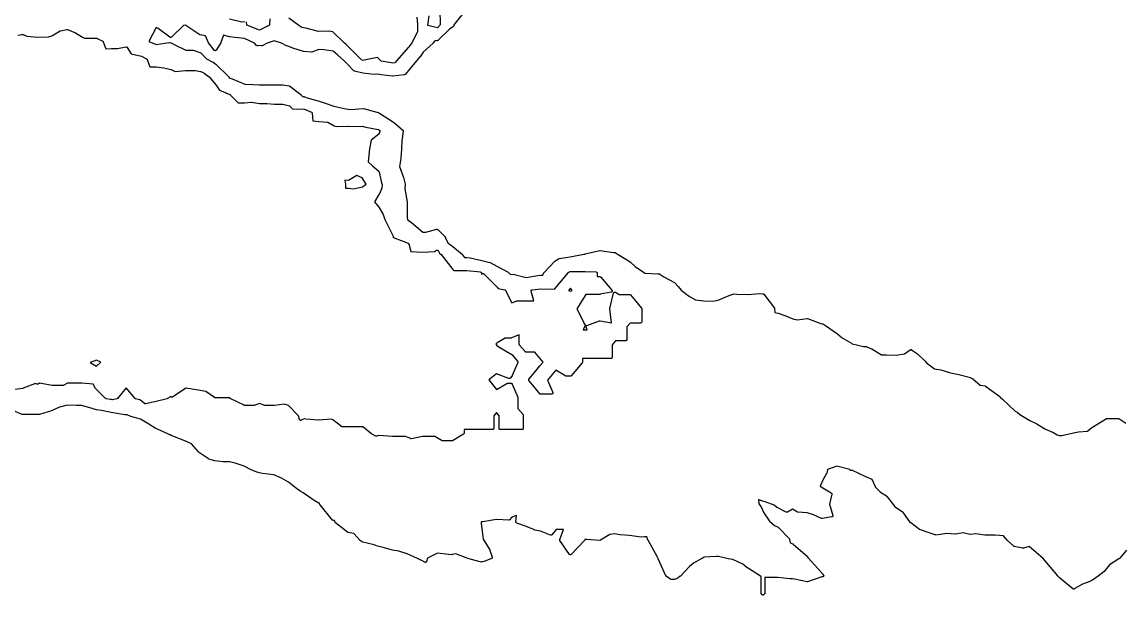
# Model space of a CAD drawing. Header units: millimetres. Extents: x 0 to 500, y 0 to 700.
# Drawn here: x 67.7 to 136.4, y 95.3 to 131.2 of the extents above; entities that cross this region are included whole.
import ezdxf

# ---------------------------------------------------------------- set-up
doc = ezdxf.new("R2010")
doc.units = ezdxf.units.MM
doc.layers.add('CORTE', color=1, linetype='Continuous')
doc.layers.add('GRABADO', color=5, linetype='Continuous')

msp = doc.modelspace()

# ---------------------------------------------------------------- linework, layer by layer
at = {"layer": 'CORTE'}
for points in [[(95.565, 132.072), (94.717, 131.009), (94.711, 130.977), (94.71, 130.97), (94.707, 130.962), (94.704, 130.956), (94.699, 130.947), (94.692, 130.939), (94.646, 130.894), (94.643, 130.89), (94.437, 130.736), (93.72, 130.027), (93.716, 130.024), (93.709, 130.019), (93.703, 130.015), (93.694, 130.011), (93.681, 130.008), (93.673, 130.007), (93.666, 130.007), (93.657, 130.008), (93.652, 130.009), (93.537, 130.037), (93.417, 129.881), (93.414, 129.878), (93.412, 129.875), (92.798, 129.303), (92.597, 129.021), (92.594, 129.018), (92.376, 128.769), (91.873, 128.165), (91.661, 127.91), (91.658, 127.907), (91.652, 127.902), (91.647, 127.898), (91.639, 127.893), (91.628, 127.888), (91.619, 127.886), (91.613, 127.885), (90.895, 127.811), (90.889, 127.811), (90.883, 127.811), (90.163, 127.885), (89.957, 127.923), (89.726, 127.914), (89.721, 127.915), (89.027, 127.982), (89.021, 127.983), (88.495, 128.119), (88.489, 128.121), (88.482, 128.124), (88.476, 128.127), (88.47, 128.131), (88.466, 128.135), (88.462, 128.138), (88.057, 128.564), (87.847, 128.763), (87.443, 129.132), (87.152, 129.373), (86.586, 129.452), (86.268, 129.467), (85.826, 129.313), (85.821, 129.311), (85.812, 129.309), (85.805, 129.309), (85.8, 129.309), (85.324, 129.345), (85.318, 129.346), (85.312, 129.347), (84.64, 129.549), (84.635, 129.55), (84.378, 129.664), (84.252, 129.704), (84.248, 129.705), (84.244, 129.707), (83.933, 129.86), (83.478, 130.019), (83.023, 129.86), (82.712, 129.707), (82.701, 129.702), (82.688, 129.7), (82.681, 129.7), (82.675, 129.7), (82.55, 129.712), (82.43, 129.706), (82.425, 129.706), (82.416, 129.707), (82.404, 129.71), (82.394, 129.714), (82.389, 129.717), (82.385, 129.72), (82.378, 129.725), (82.374, 129.729), (82.249, 129.867), (81.605, 130.157), (80.999, 130.225), (80.689, 130.26), (80.683, 130.261), (80.678, 130.262), (80.297, 130.377), (80.134, 129.903), (80.131, 129.897), (80.128, 129.891), (79.835, 129.431), (79.833, 129.428), (79.827, 129.421), (79.82, 129.414), (79.815, 129.411), (79.81, 129.408), (79.806, 129.406), (79.798, 129.402), (79.784, 129.398), (79.775, 129.398), (79.77, 129.398), (79.76, 129.398), (79.748, 129.402), (79.74, 129.405), (79.734, 129.408), (79.729, 129.412), (79.724, 129.415), (79.718, 129.421), (79.714, 129.426), (79.358, 129.886), (79.355, 129.891), (79.353, 129.895), (79.351, 129.898), (79.174, 130.322), (78.832, 130.391), (78.825, 130.392), (78.818, 130.395), (78.814, 130.397), (78.808, 130.4), (77.945, 130.975), (77.917, 130.988), (77.916, 130.988), (77.908, 130.988), (77.802, 130.971), (77.046, 130.245), (77.042, 130.241), (77.031, 130.233), (77.021, 130.229), (77.015, 130.226), (77.007, 130.224), (76.991, 130.223), (76.978, 130.225), (76.97, 130.227), (76.963, 130.23), (76.955, 130.233), (76.95, 130.237), (76.201, 130.776), (76.201, 130.776), (76.094, 130.854), (75.632, 129.967), (76.077, 129.781), (76.908, 129.912), (76.912, 129.912), (76.917, 129.912), (76.925, 129.912), (76.93, 129.911), (77.01, 129.894), (77.016, 129.893), (77.024, 129.89), (77.026, 129.888), (77.18, 129.812), (77.937, 129.438), (78.38, 129.438), (78.391, 129.437), (78.398, 129.434), (78.874, 129.259), (78.879, 129.256), (78.891, 129.25), (78.898, 129.243), (78.901, 129.241), (79.227, 128.879), (79.638, 128.682), (79.642, 128.68), (79.646, 128.677), (79.819, 128.549), (79.823, 128.546), (80.635, 127.759), (80.639, 127.755), (80.643, 127.749), (80.682, 127.687), (80.722, 127.672), (80.833, 127.643), (80.838, 127.642), (81.642, 127.301), (82.141, 127.284), (82.554, 127.254), (82.99, 127.254), (83.477, 127.272), (83.986, 127.272), (84.418, 127.198), (84.422, 127.197), (84.429, 127.195), (84.439, 127.191), (84.445, 127.187), (84.449, 127.185), (85.138, 126.653), (85.142, 126.649), (85.146, 126.646), (85.249, 126.528), (85.332, 126.526), (85.336, 126.526), (85.347, 126.524), (85.355, 126.522), (85.358, 126.52), (85.535, 126.45), (86.277, 126.249), (86.279, 126.248), (86.73, 126.091), (87.204, 125.926), (87.961, 125.75), (88.116, 125.736), (88.249, 125.725), (89.033, 125.785), (89.042, 125.785), (89.05, 125.784), (89.054, 125.783), (89.897, 125.555), (89.939, 125.54), (89.939, 125.559), (89.993, 125.524), (89.999, 125.521), (90.004, 125.518), (90.055, 125.484), (90.932, 124.918), (90.935, 124.916), (91.18, 124.723), (91.182, 124.722), (91.523, 124.427), (91.527, 124.423), (91.532, 124.417), (91.536, 124.411), (91.54, 124.405), (91.542, 124.398), (91.545, 124.391), (91.547, 124.383), (91.547, 124.375), (91.547, 124.369), (91.547, 124.364), (91.464, 123.764), (91.443, 123.258), (91.443, 123.257), (91.393, 122.654), (91.392, 122.652), (91.317, 122.155), (91.554, 121.458), (91.555, 121.456), (91.661, 121.054), (91.662, 121.048), (91.663, 121.04), (91.663, 121.035), (91.651, 120.753), (91.787, 119.937), (91.788, 119.93), (91.788, 118.944), (91.811, 118.831), (91.816, 118.815), (91.824, 118.814), (91.829, 118.813), (91.837, 118.811), (91.844, 118.809), (91.849, 118.806), (91.856, 118.803), (91.862, 118.798), (92.055, 118.641), (92.769, 118.048), (92.958, 118.048), (93.654, 118.225), (93.663, 118.226), (93.673, 118.226), (93.678, 118.225), (93.684, 118.224), (93.697, 118.221), (93.706, 118.216), (93.712, 118.212), (93.718, 118.206), (94.163, 117.754), (94.168, 117.749), (94.174, 117.74), (94.176, 117.735), (94.345, 117.38), (94.641, 117.157), (95.246, 116.646), (95.25, 116.642), (95.253, 116.638), (95.256, 116.635), (95.383, 116.453), (95.523, 116.453), (95.527, 116.453), (95.725, 116.433), (96.455, 116.276), (96.456, 116.276), (96.966, 116.15), (96.973, 116.148), (96.979, 116.145), (97.407, 115.927), (97.408, 115.927), (98.112, 115.543), (98.117, 115.54), (98.121, 115.536), (98.126, 115.532), (98.233, 115.419), (98.306, 115.403), (98.419, 115.408), (98.426, 115.408), (98.431, 115.407), (98.435, 115.407), (99.229, 115.216), (99.964, 115.342), (99.967, 115.343), (100.147, 115.362), (100.152, 115.363), (100.271, 115.358), (100.348, 115.514), (100.351, 115.518), (100.355, 115.524), (100.359, 115.528), (101.026, 116.224), (101.03, 116.229), (101.036, 116.233), (101.27, 116.379), (101.274, 116.381), (101.282, 116.386), (101.29, 116.387), (101.293, 116.388), (101.992, 116.497), (102.853, 116.663), (102.908, 116.676), (102.911, 116.676), (102.915, 116.677), (102.921, 116.677), (102.927, 116.679), (103.842, 116.898), (103.848, 116.899), (103.856, 116.9), (103.86, 116.9), (103.866, 116.899), (104.705, 116.765), (104.782, 116.769), (104.789, 116.769), (104.797, 116.768), (104.807, 116.766), (104.815, 116.763), (104.82, 116.76), (104.825, 116.757), (104.879, 116.721), (104.999, 116.657), (105.002, 116.655), (105.753, 116.185), (105.757, 116.182), (105.761, 116.178), (106.052, 115.89), (106.572, 115.543), (106.573, 115.543), (106.662, 115.481), (107.477, 115.443), (107.571, 115.434), (107.577, 115.434), (107.585, 115.432), (107.595, 115.428), (107.601, 115.425), (107.605, 115.422), (107.85, 115.246), (108.526, 114.886), (108.531, 114.882), (108.537, 114.878), (108.54, 114.875), (108.544, 114.871), (108.74, 114.649), (108.941, 114.421), (109.458, 114.016), (109.837, 113.806), (110.347, 113.754), (110.928, 113.734), (111.247, 113.785), (111.842, 114.046), (112.171, 114.173), (112.182, 114.176), (112.193, 114.177), (112.197, 114.177), (112.427, 114.167), (113.12, 114.138), (113.843, 114.2), (113.848, 114.2), (114.052, 114.19), (114.055, 114.19), (114.065, 114.188), (114.076, 114.184), (114.081, 114.182), (114.085, 114.18), (114.092, 114.176), (114.097, 114.172), (114.101, 114.168), (114.105, 114.163), (114.773, 113.298), (114.775, 113.294), (114.779, 113.289), (114.781, 113.282), (114.784, 113.274), (114.785, 113.267), (114.786, 113.262), (114.801, 113.024), (114.992, 112.987), (114.998, 112.986), (115.419, 112.824), (115.922, 112.615), (116.19, 112.565), (116.819, 112.654), (116.825, 112.654), (116.831, 112.654), (116.841, 112.653), (116.846, 112.652), (116.85, 112.651), (117.678, 112.33), (117.766, 112.317), (117.771, 112.316), (117.777, 112.315), (117.782, 112.313), (117.787, 112.31), (117.843, 112.28), (117.844, 112.279), (117.961, 112.206), (118.724, 111.688), (118.728, 111.685), (119.009, 111.436), (119.599, 111.095), (119.637, 111.069), (120.355, 110.882), (120.535, 110.882), (120.542, 110.882), (120.548, 110.88), (120.553, 110.879), (120.559, 110.877), (120.856, 110.75), (120.86, 110.748), (121.479, 110.376), (121.778, 110.376), (122.381, 110.355), (122.918, 110.429), (123.267, 110.691), (123.271, 110.694), (123.277, 110.698), (123.286, 110.701), (123.292, 110.703), (123.299, 110.705), (123.311, 110.706), (123.321, 110.705), (123.328, 110.704), (123.337, 110.701), (123.346, 110.697), (123.352, 110.694), (123.728, 110.431), (123.733, 110.427), (124.2, 109.974), (124.202, 109.971), (124.289, 109.873), (124.79, 109.505), (125.179, 109.431), (125.182, 109.43), (125.799, 109.252), (126.108, 109.188), (126.319, 109.133), (127.037, 108.945), (127.044, 108.943), (127.05, 108.94), (127.178, 108.874), (127.182, 108.871), (127.187, 108.868), (127.642, 108.478), (127.954, 108.424), (127.959, 108.424), (127.971, 108.42), (127.977, 108.417), (127.981, 108.415), (127.986, 108.412), (128.868, 107.757), (128.874, 107.752), (128.883, 107.742), (128.889, 107.732), (128.891, 107.727), (128.893, 107.723), (128.894, 107.719), (128.895, 107.718), (128.903, 107.715), (128.91, 107.711), (128.914, 107.708), (129.041, 107.606), (129.044, 107.604), (129.837, 106.843), (129.95, 106.8), (129.961, 106.793), (129.967, 106.788), (130.128, 106.646), (130.757, 106.254), (131.189, 106.062), (131.192, 106.061), (131.195, 106.059), (131.683, 105.742), (132.182, 105.542), (132.187, 105.539), (132.191, 105.537), (132.458, 105.367), (132.587, 105.334), (132.757, 105.323), (133.487, 105.498), (133.489, 105.499), (133.798, 105.548), (133.801, 105.548), (134.358, 105.6), (134.382, 105.616), (134.628, 105.83), (134.632, 105.832), (134.635, 105.834), (135.315, 106.243), (135.543, 106.379), (135.547, 106.381), (135.554, 106.385), (135.565, 106.388), (135.573, 106.389), (135.578, 106.389), (136.283, 106.389), (136.294, 106.388), (136.308, 106.384), (136.315, 106.381), (136.318, 106.379), (136.772, 106.088)], [(136.798, 98.149), (136.376, 97.642), (136.374, 97.64), (136.369, 97.635), (136.361, 97.629), (136.356, 97.627), (136.319, 97.607), (135.747, 97.225), (135.411, 96.822), (135.406, 96.817), (135.401, 96.812), (135.021, 96.52), (134.667, 96.281), (134.665, 96.279), (134.462, 96.165), (134.458, 96.163), (134.454, 96.161), (134.047, 96.018), (133.536, 95.725), (133.532, 95.722), (133.524, 95.719), (133.517, 95.718), (133.511, 95.716), (133.504, 95.716), (133.494, 95.716), (133.487, 95.717), (133.481, 95.718), (133.472, 95.722), (133.464, 95.726), (133.459, 95.729), (133.455, 95.732), (132.593, 96.451), (132.593, 96.451), (132.531, 96.504), (132.525, 96.507), (132.521, 96.51), (132.515, 96.515), (132.51, 96.52), (132.506, 96.525), (132.502, 96.531), (132.498, 96.537), (131.593, 97.624), (131.586, 97.631), (131.585, 97.632), (131.579, 97.639), (130.705, 98.377), (130.356, 98.268), (130.35, 98.266), (130.343, 98.265), (130.336, 98.265), (130.329, 98.266), (130.323, 98.266), (129.779, 98.382), (129.774, 98.383), (129.765, 98.386), (129.758, 98.39), (129.752, 98.394), (129.747, 98.398), (129.362, 98.751), (129.359, 98.755), (129.106, 99.058), (128.866, 99.07), (128.572, 99.084), (127.94, 99.084), (127.934, 99.084), (127.381, 99.167), (127.024, 99.124), (127.019, 99.124), (127.012, 99.124), (127.003, 99.125), (126.997, 99.127), (126.584, 99.242), (126.103, 99.156), (126.096, 99.155), (126.088, 99.155), (125.549, 99.187), (125.174, 99.131), (125.172, 99.131), (124.862, 99.099), (124.855, 99.099), (124.845, 99.1), (124.835, 99.102), (124.214, 99.324), (123.871, 99.435), (123.865, 99.437), (123.857, 99.441), (123.852, 99.444), (123.3, 99.856), (123.294, 99.861), (123.287, 99.868), (123.251, 99.918), (122.851, 100.486), (122.338, 100.85), (122.335, 100.853), (122.331, 100.856), (122.327, 100.861), (122.235, 100.982), (121.843, 101.494), (121.414, 101.769), (121.408, 101.775), (121.105, 102.089), (121.103, 102.092), (121.099, 102.097), (121.094, 102.105), (120.884, 102.573), (120.501, 102.747), (119.619, 103.149), (119.613, 103.144), (119.608, 103.14), (119.603, 103.137), (119.595, 103.133), (119.587, 103.131), (119.581, 103.129), (119.574, 103.128), (119.566, 103.128), (119.559, 103.128), (119.553, 103.129), (119.545, 103.131), (119.538, 103.133), (119.531, 103.136), (119.524, 103.141), (119.517, 103.146), (119.512, 103.151), (119.508, 103.155), (119.504, 103.161), (119.499, 103.17), (119.496, 103.177), (119.495, 103.181), (119.492, 103.189), (118.683, 103.405), (118.089, 103.194), (118.043, 102.972), (118.042, 102.967), (118.04, 102.961), (118.036, 102.955), (117.82, 102.565), (117.629, 102.164), (117.794, 102.048), (118.325, 101.73), (118.329, 101.727), (118.334, 101.723), (118.341, 101.716), (118.35, 101.705), (118.353, 101.698), (118.355, 101.693), (118.359, 101.684), (118.36, 101.677), (118.36, 101.67), (118.36, 101.663), (118.36, 101.656), (118.359, 101.65), (118.214, 101.03), (118.424, 100.328), (118.426, 100.323), (118.427, 100.315), (118.427, 100.309), (118.427, 100.301), (118.425, 100.293), (118.423, 100.285), (118.421, 100.279), (118.418, 100.272), (118.414, 100.266), (118.41, 100.261), (118.403, 100.254), (118.397, 100.249), (118.392, 100.245), (118.387, 100.242), (118.38, 100.239), (118.371, 100.236), (118.365, 100.235), (117.767, 100.132), (117.761, 100.131), (117.748, 100.131), (117.743, 100.132), (117.739, 100.132), (117.731, 100.134), (117.726, 100.136), (117.223, 100.352), (116.812, 100.483), (116.245, 100.529), (116.24, 100.529), (116.235, 100.531), (116.23, 100.532), (116.222, 100.535), (116.217, 100.538), (115.9, 100.721), (115.583, 100.537), (115.579, 100.535), (115.571, 100.532), (115.567, 100.531), (115.559, 100.529), (115.547, 100.528), (115.54, 100.529), (115.535, 100.529), (115.53, 100.53), (115.523, 100.532), (115.516, 100.535), (114.941, 100.811), (114.936, 100.813), (114.931, 100.817), (114.928, 100.819), (114.759, 100.961), (114.199, 101.166), (114.026, 101.217), (114.022, 101.219), (113.78, 101.328), (113.794, 101.053), (113.935, 100.86), (113.937, 100.857), (113.939, 100.853), (114.113, 100.492), (114.458, 99.965), (114.772, 99.687), (115.005, 99.583), (115.011, 99.58), (115.02, 99.574), (115.024, 99.57), (115.027, 99.567), (115.707, 98.854), (115.711, 98.849), (115.714, 98.844), (115.718, 98.838), (115.721, 98.831), (115.724, 98.823), (115.725, 98.818), (115.758, 98.607), (115.931, 98.541), (115.936, 98.539), (115.939, 98.537), (115.945, 98.533), (115.95, 98.529), (116.834, 97.747), (116.838, 97.743), (116.842, 97.738), (116.846, 97.732), (116.851, 97.725), (116.854, 97.716), (116.856, 97.711), (116.857, 97.705), (116.858, 97.697), (116.858, 97.689), (116.857, 97.681), (116.857, 97.679), (116.859, 97.678), (116.869, 97.673), (116.877, 97.666), (116.881, 97.663), (117.493, 97.01), (117.811, 96.653), (117.815, 96.647), (117.819, 96.641), (117.827, 96.625), (117.828, 96.623), (117.833, 96.611), (117.848, 96.579), (117.85, 96.574), (117.852, 96.567), (117.854, 96.558), (117.855, 96.551), (117.855, 96.545), (117.854, 96.537), (117.852, 96.53), (117.85, 96.522), (117.846, 96.514), (117.844, 96.51), (117.839, 96.503), (117.833, 96.497), (117.831, 96.494), (117.825, 96.488), (117.814, 96.482), (117.805, 96.478), (117.796, 96.476), (117.789, 96.474), (117.78, 96.474), (117.771, 96.474), (117.737, 96.48), (117.735, 96.481), (116.852, 96.167), (116.847, 96.165), (116.837, 96.163), (116.829, 96.162), (116.824, 96.162), (116.819, 96.163), (116.814, 96.163), (116.029, 96.338), (115.897, 96.351), (115.77, 96.351), (115.765, 96.351), (114.97, 96.438), (114.179, 96.438), (114.179, 95.468), (114.179, 95.461), (114.178, 95.454), (114.177, 95.45), (114.175, 95.443), (114.171, 95.435), (114.167, 95.428), (114.163, 95.422), (114.159, 95.418), (114.155, 95.414), (114.097, 95.362), (114.092, 95.358), (114.085, 95.354), (114.081, 95.352), (114.073, 95.348), (114.059, 95.345), (114.05, 95.344), (114.045, 95.344), (114.038, 95.345), (114.031, 95.346), (114.023, 95.348), (114.016, 95.351), (114.009, 95.355), (114.004, 95.359), (113.999, 95.362), (113.994, 95.367), (113.99, 95.372), (113.948, 95.425), (113.946, 95.429), (113.942, 95.434), (113.938, 95.443), (113.937, 95.45), (113.936, 95.454), (113.934, 95.461), (113.934, 95.468), (113.934, 96.499), (113.909, 96.52), (113.08, 97.036), (113.076, 97.039), (112.787, 97.275), (112.172, 97.57), (111.875, 97.618), (111.873, 97.618), (111.35, 97.732), (111.263, 97.746), (111.263, 97.746), (111.142, 97.765), (110.368, 97.716), (110.243, 97.629), (110.239, 97.627), (109.707, 97.334), (109.468, 97.119), (108.888, 96.527), (108.883, 96.523), (108.878, 96.519), (108.656, 96.368), (108.652, 96.366), (108.644, 96.362), (108.638, 96.359), (108.511, 96.318), (108.507, 96.317), (108.5, 96.316), (108.493, 96.315), (108.328, 96.31), (108.322, 96.31), (108.313, 96.311), (108.306, 96.313), (108.298, 96.315), (108.291, 96.319), (108.287, 96.321), (107.996, 96.518), (107.991, 96.522), (107.985, 96.528), (107.98, 96.533), (107.976, 96.538), (107.973, 96.543), (107.97, 96.548), (107.493, 97.61), (107.492, 97.616), (107.49, 97.62), (107.481, 97.664), (107.446, 97.717), (106.862, 98.769), (106.86, 98.773), (106.858, 98.779), (106.791, 98.983), (106.639, 98.991), (106.439, 98.971), (106.433, 98.971), (106.429, 98.971), (105.703, 99.061), (105.095, 99.112), (105.091, 99.112), (104.783, 99.167), (104.48, 99.127), (103.896, 98.776), (103.891, 98.773), (103.882, 98.769), (103.877, 98.768), (103.869, 98.766), (103.86, 98.766), (103.856, 98.766), (103.006, 98.816), (102.935, 98.809), (102.927, 98.809), (102.916, 98.81), (102.905, 98.814), (102.903, 98.814), (102.904, 98.807), (102.904, 98.8), (102.903, 98.793), (102.902, 98.785), (102.899, 98.778), (102.897, 98.772), (102.894, 98.766), (102.889, 98.759), (102.885, 98.754), (102.057, 97.877), (102.053, 97.874), (102.048, 97.87), (102.042, 97.866), (102.038, 97.864), (102.028, 97.86), (102.016, 97.857), (102.005, 97.856), (101.996, 97.857), (101.986, 97.859), (101.979, 97.861), (101.972, 97.864), (101.962, 97.87), (101.956, 97.875), (101.954, 97.877), (101.948, 97.883), (101.944, 97.888), (101.354, 98.763), (101.351, 98.768), (101.348, 98.774), (101.346, 98.78), (101.343, 98.789), (101.342, 98.795), (101.342, 98.8), (101.342, 98.809), (101.343, 98.815), (101.344, 98.822), (101.346, 98.828), (101.564, 99.438), (101.114, 99.438), (100.839, 99.109), (100.836, 99.105), (100.831, 99.1), (100.825, 99.096), (100.818, 99.092), (100.808, 99.087), (100.798, 99.085), (100.791, 99.084), (100.783, 99.083), (100.776, 99.084), (100.769, 99.085), (100.759, 99.087), (100.131, 99.339), (99.773, 99.41), (99.769, 99.411), (99.766, 99.413), (99.199, 99.654), (98.652, 99.845), (98.646, 99.847), (98.638, 99.851), (98.632, 99.855), (98.628, 99.858), (98.621, 99.864), (98.613, 99.875), (98.609, 99.883), (98.607, 99.886), (98.605, 99.893), (98.603, 99.902), (98.602, 99.908), (98.601, 99.916), (98.602, 99.922), (98.638, 100.317), (98.344, 100.221), (98.203, 100.052), (98.2, 100.048), (98.192, 100.041), (98.185, 100.036), (98.18, 100.033), (98.172, 100.03), (98.164, 100.027), (98.157, 100.026), (98.15, 100.025), (98.144, 100.025), (97.377, 100.065), (96.537, 99.934), (96.462, 99.919), (96.457, 99.918), (96.449, 99.917), (96.437, 99.917), (96.432, 99.903), (96.432, 99.811), (96.521, 99.006), (96.557, 98.832), (96.931, 98.234), (96.935, 98.228), (96.937, 98.221), (97.106, 97.715), (97.108, 97.709), (97.109, 97.701), (97.109, 97.695), (97.109, 97.688), (97.108, 97.678), (97.107, 97.672), (97.105, 97.665), (97.101, 97.657), (97.097, 97.65), (97.093, 97.645), (97.088, 97.639), (97.083, 97.635), (97.077, 97.63), (97.07, 97.626), (97.064, 97.623), (96.619, 97.445), (96.612, 97.443), (96.46, 97.411), (96.455, 97.41), (96.45, 97.41), (96.442, 97.41), (96.281, 97.433), (96.277, 97.433), (95.586, 97.621), (95.582, 97.622), (95.578, 97.624), (95.49, 97.67), (94.837, 97.914), (94.605, 97.87), (94.598, 97.869), (94.593, 97.869), (94.371, 97.879), (94.368, 97.88), (93.682, 97.971), (93.063, 97.641), (93.006, 97.438), (93.005, 97.434), (93.003, 97.428), (92.998, 97.42), (92.993, 97.413), (92.985, 97.404), (92.979, 97.399), (92.973, 97.396), (92.964, 97.391), (92.959, 97.389), (92.952, 97.387), (92.942, 97.386), (92.937, 97.385), (92.932, 97.385), (92.925, 97.386), (92.916, 97.388), (92.91, 97.389), (92.903, 97.392), (92.896, 97.396), (92.71, 97.508), (92.641, 97.531), (92.638, 97.532), (92.431, 97.623), (92.431, 97.623), (91.788, 97.916), (91.264, 98.089), (90.877, 98.146), (90.872, 98.147), (90.289, 98.316), (89.941, 98.408), (89.731, 98.479), (89.02, 98.654), (89.013, 98.656), (89.003, 98.66), (89, 98.662), (88.863, 98.739), (88.858, 98.742), (88.85, 98.748), (88.845, 98.753), (88.455, 99.194), (88.095, 99.254), (88.091, 99.255), (88.084, 99.257), (88.075, 99.261), (88.07, 99.264), (88.065, 99.267), (87.314, 99.858), (87.309, 99.862), (87.302, 99.87), (87.296, 99.879), (87.294, 99.883), (87.292, 99.887), (87.253, 99.999), (87.169, 100.011), (87.165, 100.012), (87.158, 100.014), (87.15, 100.018), (87.144, 100.021), (87.136, 100.027), (87.13, 100.032), (87.127, 100.036), (86.34, 100.98), (86.336, 100.985), (86.332, 100.992), (86.33, 100.997), (86.327, 101.004), (86.325, 101.012), (86.324, 101.017), (86.315, 101.1), (86.259, 101.097), (86.252, 101.097), (86.245, 101.098), (86.24, 101.099), (86.231, 101.102), (86.223, 101.106), (86.221, 101.107), (85.975, 101.254), (85.972, 101.256), (85.291, 101.746), (85.102, 101.844), (85.098, 101.846), (85.096, 101.847), (84.782, 102.079), (84.362, 102.398), (83.931, 102.656), (83.459, 102.862), (82.737, 102.941), (82.733, 102.942), (82.536, 102.986), (82.535, 102.987), (82.403, 103.021), (82.398, 103.022), (82.392, 103.025), (82.032, 103.182), (82.03, 103.183), (81.596, 103.406), (81.029, 103.6), (80.69, 103.681), (80.275, 103.681), (80.271, 103.682), (79.762, 103.737), (79.755, 103.738), (79.382, 103.847), (79.374, 103.849), (79.366, 103.854), (79.363, 103.856), (78.802, 104.244), (78.8, 104.246), (78.797, 104.248), (78.735, 104.309), (78.733, 104.31), (78.288, 104.798), (77.889, 104.998), (77.023, 105.334), (76.966, 105.36), (76.939, 105.369), (76.935, 105.37), (76.859, 105.405), (76.032, 105.777), (76.028, 105.78), (75.625, 106.037), (75.111, 106.336), (74.499, 106.514), (74.495, 106.516), (74.273, 106.612), (74.214, 106.626), (74.146, 106.61), (74.141, 106.609), (74.135, 106.609), (74.124, 106.609), (73.275, 106.755), (73.274, 106.755), (72.657, 106.882), (72.348, 106.933), (72.344, 106.934), (71.872, 107.076), (71.424, 107.21), (71.091, 107.21), (70.518, 107.23), (70.047, 107.1), (69.612, 106.899), (69.607, 106.897), (68.782, 106.641), (68.775, 106.64), (68.772, 106.639), (68.66, 106.629), (68.653, 106.629), (68.546, 106.639), (67.728, 106.639), (67.723, 106.639), (67.718, 106.64), (67.708, 106.642), (67.701, 106.645), (67.107, 106.893)]]:
    msp.add_lwpolyline(points, dxfattribs=at)
at = {"layer": 'GRABADO'}
for points in [[(93.839, 131.979), (93.867, 131.011), (93.691, 130.836), (93.091, 130.984), (93.161, 131.57)], [(81.629, 131.195), (81.446, 131.175), (80.669, 131.361)], [(83.2, 131.384), (83.175, 130.994), (82.556, 130.672), (81.764, 130.989), (81.747, 131.195)], [(92.392, 131.499), (92.439, 131.045), (92.439, 130.57), (92.088, 129.89), (91.987, 129.748), (91.872, 129.617), (91.128, 128.769), (91.018, 128.637), (90.889, 128.624), (90.787, 128.634), (90.16, 128.748), (89.938, 128.97), (89.105, 128.804), (89.03, 128.778), (88.93, 128.83), (88.058, 129.709), (87.982, 129.778), (87.867, 129.874), (87.148, 130.58), (86.892, 130.622), (86.249, 130.592), (85.445, 130.814), (85.32, 130.822), (85.199, 130.849), (85.006, 130.979), (84.383, 131.428)], [(67.421, 130.36), (67.714, 130.419), (67.721, 130.421), (67.732, 130.421), (67.741, 130.42), (67.748, 130.418), (67.752, 130.417), (67.759, 130.415), (68, 130.302), (68.658, 130.234), (69.348, 130.269), (69.553, 130.334), (70.08, 130.634), (70.083, 130.635), (70.09, 130.638), (70.098, 130.64), (70.497, 130.72), (70.502, 130.721), (70.509, 130.721), (70.516, 130.721), (70.524, 130.72), (70.533, 130.717), (71.032, 130.517), (71.036, 130.516), (71.041, 130.513), (71.472, 130.239), (71.597, 130.177), (72.364, 130.177), (72.372, 130.177), (72.377, 130.176), (72.38, 130.175), (72.387, 130.173), (72.394, 130.17), (72.744, 129.995), (72.748, 129.993), (72.753, 129.989), (72.759, 129.985), (72.765, 129.978), (72.768, 129.974), (72.773, 129.968), (72.777, 129.958), (72.779, 129.954), (72.926, 129.511), (73.282, 129.54), (73.285, 129.54), (73.668, 129.54), (74.203, 129.639), (74.208, 129.64), (74.217, 129.64), (74.226, 129.639), (74.231, 129.638), (74.238, 129.636), (74.247, 129.633), (74.252, 129.63), (74.257, 129.627), (74.264, 129.621), (74.27, 129.615), (74.275, 129.609), (74.278, 129.606), (74.523, 129.197), (75.159, 129.05), (75.164, 129.049), (75.172, 129.046), (75.49, 128.884), (75.494, 128.882), (75.502, 128.877), (75.508, 128.871), (75.511, 128.868), (75.516, 128.863), (75.523, 128.852), (75.525, 128.845), (75.699, 128.388), (76.07, 128.388), (76.076, 128.388), (76.561, 128.315), (77.007, 128.221), (77.013, 128.22), (77.024, 128.215), (77.268, 128.095), (77.916, 128.155), (78.541, 128.155), (78.862, 128.103), (78.866, 128.102), (78.871, 128.101), (78.877, 128.099), (79.075, 128.003), (79.079, 128.001), (79.082, 127.999), (79.4, 127.764), (79.404, 127.761), (79.408, 127.757), (79.832, 127.248), (79.835, 127.244), (80.041, 126.918), (80.701, 126.664), (80.706, 126.661), (80.713, 126.657), (80.719, 126.653), (80.725, 126.648), (80.731, 126.641), (80.734, 126.636), (80.758, 126.6), (81.211, 126.134), (81.622, 126.134), (82.036, 126.172), (82.045, 126.172), (82.557, 126.095), (83.003, 126.095), (83.481, 126.057), (83.991, 126.057), (84, 126.057), (84.006, 126.055), (84.425, 125.949), (84.43, 125.948), (84.437, 125.945), (84.444, 125.941), (84.45, 125.937), (84.454, 125.933), (84.459, 125.929), (84.608, 125.759), (85.335, 125.735), (85.339, 125.735), (85.344, 125.734), (85.352, 125.732), (85.358, 125.73), (85.805, 125.551), (85.814, 125.546), (85.822, 125.54), (85.827, 125.536), (85.832, 125.531), (85.837, 125.523), (85.843, 125.512), (85.846, 125.502), (85.848, 125.496), (85.848, 125.49), (85.881, 125.016), (86.265, 124.977), (86.795, 124.924), (86.801, 124.923), (86.808, 124.921), (86.815, 124.919), (86.819, 124.917), (87.214, 124.703), (87.364, 124.649), (88.108, 124.682), (88.111, 124.682), (88.865, 124.649), (89.03, 124.666), (89.036, 124.666), (89.047, 124.665), (89.053, 124.664), (89.057, 124.663), (89.197, 124.614), (89.976, 124.475), (89.983, 124.474), (89.992, 124.471), (89.999, 124.468), (90.004, 124.464), (90.051, 124.433), (90.055, 124.43), (90.062, 124.424), (90.067, 124.418), (90.07, 124.413), (90.075, 124.406), (90.078, 124.399), (90.08, 124.393), (90.082, 124.385), (90.083, 124.376), (90.083, 124.369), (90.083, 124.364), (90.082, 124.356), (90.08, 124.349), (90.033, 124.208), (90.031, 124.203), (90.029, 124.199), (90.024, 124.191), (90.019, 124.184), (90.016, 124.182), (90.012, 124.178), (89.543, 123.803), (89.428, 123.248), (89.345, 122.454), (89.623, 122.204), (90.015, 121.852), (90.018, 121.848), (90.024, 121.842), (90.028, 121.835), (90.031, 121.829), (90.033, 121.822), (90.035, 121.817), (90.162, 121.209), (90.215, 121.059), (90.217, 121.055), (90.218, 121.048), (90.219, 121.04), (90.219, 121.034), (90.206, 120.827), (90.206, 120.821), (90.204, 120.812), (90.202, 120.806), (90.031, 120.397), (90.029, 120.392), (89.755, 119.932), (90.021, 119.613), (90.023, 119.61), (90.026, 119.605), (90.286, 119.16), (90.289, 119.154), (90.291, 119.148), (90.398, 118.842), (90.908, 117.791), (90.91, 117.786), (90.912, 117.781), (90.914, 117.773), (90.915, 117.767), (90.915, 117.763), (90.915, 117.699), (90.915, 117.695), (90.925, 117.699), (90.934, 117.702), (90.945, 117.703), (90.955, 117.703), (90.966, 117.702), (90.975, 117.699), (91.845, 117.351), (91.85, 117.348), (91.857, 117.344), (91.864, 117.34), (91.869, 117.335), (91.874, 117.329), (91.877, 117.325), (91.882, 117.318), (91.885, 117.31), (91.887, 117.306), (92.023, 116.842), (92.742, 116.803), (93.497, 116.844), (93.634, 116.916), (93.638, 116.918), (93.647, 116.922), (93.656, 116.924), (93.663, 116.924), (93.675, 116.924), (93.686, 116.922), (93.692, 116.921), (93.697, 116.919), (93.705, 116.915), (93.712, 116.91), (93.718, 116.905), (93.723, 116.9), (93.727, 116.896), (93.733, 116.888), (93.806, 116.733), (93.919, 116.648), (93.922, 116.646), (93.927, 116.641), (94.654, 115.714), (94.656, 115.712), (94.706, 115.64), (95.523, 115.64), (95.527, 115.64), (96.374, 115.553), (96.38, 115.552), (96.387, 115.55), (96.394, 115.548), (96.402, 115.544), (96.409, 115.54), (96.413, 115.536), (96.419, 115.531), (96.424, 115.525), (96.428, 115.52), (96.431, 115.515), (96.435, 115.508), (96.438, 115.499), (96.439, 115.492), (96.44, 115.486), (96.441, 115.481), (96.441, 115.423), (96.447, 115.419), (96.494, 115.447), (96.502, 115.451), (96.512, 115.454), (96.519, 115.455), (96.524, 115.455), (96.533, 115.455), (96.542, 115.454), (96.549, 115.453), (96.556, 115.45), (96.563, 115.447), (96.57, 115.443), (96.575, 115.439), (96.579, 115.436), (97.422, 114.603), (97.424, 114.602), (97.491, 114.53), (97.898, 114.44), (97.904, 114.438), (97.913, 114.434), (97.918, 114.431), (97.924, 114.428), (97.929, 114.424), (97.935, 114.418), (97.94, 114.412), (97.943, 114.408), (97.947, 114.402), (98.336, 113.624), (98.616, 113.736), (98.62, 113.738), (98.628, 113.74), (98.638, 113.741), (99.711, 113.741), (99.543, 114.35), (99.542, 114.354), (99.541, 114.36), (99.541, 114.368), (99.541, 114.375), (99.543, 114.384), (99.544, 114.39), (99.546, 114.395), (99.55, 114.403), (99.554, 114.41), (99.558, 114.414), (99.563, 114.42), (99.569, 114.425), (99.574, 114.429), (99.579, 114.432), (99.586, 114.436), (99.594, 114.439), (99.599, 114.44), (99.604, 114.441), (100.148, 114.5), (100.154, 114.5), (101.012, 114.469), (101.013, 114.47), (101.016, 114.477), (101.02, 114.482), (101.892, 115.528), (101.895, 115.532), (101.902, 115.537), (101.907, 115.541), (101.947, 115.566), (101.951, 115.568), (101.96, 115.573), (101.967, 115.574), (101.971, 115.575), (101.992, 115.579), (102.022, 115.584), (102.029, 115.585), (102.933, 115.585), (103.618, 115.553), (103.622, 115.553), (103.631, 115.552), (103.639, 115.549), (103.644, 115.547), (103.651, 115.544), (103.659, 115.539), (103.663, 115.535), (103.668, 115.53), (103.673, 115.525), (103.678, 115.519), (103.682, 115.511), (103.684, 115.506), (103.686, 115.5), (103.688, 115.493), (103.689, 115.486), (103.689, 115.479), (103.689, 115.261), (103.86, 115.261), (103.868, 115.26), (103.88, 115.258), (103.89, 115.254), (103.899, 115.249), (103.907, 115.243), (103.911, 115.239), (103.914, 115.235), (104.6, 114.413), (104.603, 114.408), (104.606, 114.403), (104.609, 114.396), (104.612, 114.389), (104.614, 114.382), (104.615, 114.374), (104.616, 114.367), (104.615, 114.36), (104.614, 114.352), (104.613, 114.345), (104.61, 114.338), (104.607, 114.332), (104.604, 114.326), (104.599, 114.319), (104.593, 114.312), (104.588, 114.309), (104.583, 114.305), (104.576, 114.3), (104.571, 114.298), (104.562, 114.295), (103.872, 114.156), (103.867, 114.155), (103.86, 114.155), (102.973, 114.155), (102.409, 113.252), (102.918, 112.273), (102.92, 112.269), (102.921, 112.264), (102.924, 112.255), (102.925, 112.246), (102.925, 112.241), (102.925, 112.234), (102.924, 112.226), (102.922, 112.219), (102.92, 112.214), (102.878, 112.115), (102.8, 111.926), (103.063, 111.926), (102.984, 112.116), (102.982, 112.121), (102.98, 112.129), (102.979, 112.137), (102.979, 112.143), (102.979, 112.148), (102.98, 112.156), (102.982, 112.164), (102.984, 112.171), (102.988, 112.179), (102.991, 112.184), (102.994, 112.189), (103.001, 112.197), (103.009, 112.204), (103.019, 112.21), (103.024, 112.212), (103.027, 112.213), (103.836, 112.491), (103.846, 112.494), (103.855, 112.494), (103.864, 112.494), (104.584, 112.371), (104.48, 113.249), (104.479, 113.254), (104.479, 113.258), (104.48, 113.266), (104.481, 113.272), (104.712, 114.239), (104.713, 114.244), (104.716, 114.252), (104.72, 114.258), (104.724, 114.264), (104.732, 114.274), (104.739, 114.28), (104.746, 114.285), (104.758, 114.291), (104.769, 114.293), (104.778, 114.295), (104.787, 114.295), (104.796, 114.294), (104.803, 114.292), (104.808, 114.291), (104.817, 114.287), (104.823, 114.284), (105.049, 114.149), (105.711, 114.149), (105.715, 114.149), (105.727, 114.148), (105.734, 114.145), (105.738, 114.144), (105.745, 114.141), (105.752, 114.137), (105.759, 114.132), (105.764, 114.127), (105.766, 114.124), (106.088, 113.741), (106.089, 113.741), (106.453, 113.3), (106.455, 113.297), (106.459, 113.292), (106.463, 113.283), (106.465, 113.277), (106.467, 113.271), (106.468, 113.262), (106.468, 113.256), (106.468, 112.435), (106.468, 112.429), (106.467, 112.421), (106.465, 112.413), (106.462, 112.406), (106.46, 112.401), (106.456, 112.395), (106.452, 112.389), (106.447, 112.384), (106.441, 112.378), (106.434, 112.373), (106.429, 112.37), (106.424, 112.367), (106.415, 112.364), (106.405, 112.362), (106.4, 112.361), (106.396, 112.361), (105.746, 112.361), (105.542, 112.116), (105.542, 111.322), (105.542, 111.317), (105.541, 111.31), (105.539, 111.302), (105.536, 111.295), (105.534, 111.29), (105.53, 111.283), (105.524, 111.276), (105.516, 111.267), (105.507, 111.261), (105.503, 111.258), (105.496, 111.255), (105.488, 111.252), (105.481, 111.25), (105.474, 111.25), (105.469, 111.249), (104.819, 111.249), (104.616, 111.005), (104.616, 110.211), (104.615, 110.206), (104.614, 110.198), (104.612, 110.191), (104.61, 110.184), (104.607, 110.177), (104.603, 110.172), (104.599, 110.165), (104.589, 110.155), (104.581, 110.149), (104.575, 110.146), (104.569, 110.143), (104.564, 110.141), (104.555, 110.139), (104.548, 110.138), (104.543, 110.138), (102.763, 110.138), (102.763, 109.919), (102.763, 109.913), (102.761, 109.905), (102.76, 109.899), (102.758, 109.892), (102.754, 109.884), (102.75, 109.877), (102.747, 109.874), (102.062, 109.052), (102.057, 109.047), (102.051, 109.042), (102.047, 109.039), (102.041, 109.035), (102.034, 109.032), (102.027, 109.029), (102.022, 109.028), (102.012, 109.026), (101.753, 109.026), (101.744, 109.028), (101.739, 109.029), (101.729, 109.033), (101.095, 109.412), (100.582, 108.795), (100.905, 108.016), (100.907, 108.011), (100.909, 108.005), (100.91, 107.996), (100.91, 107.989), (100.91, 107.982), (100.909, 107.974), (100.907, 107.968), (100.905, 107.961), (100.901, 107.954), (100.898, 107.948), (100.893, 107.942), (100.889, 107.937), (100.884, 107.932), (100.876, 107.927), (100.869, 107.922), (100.859, 107.918), (100.849, 107.916), (100.842, 107.915), (100.837, 107.914), (100.15, 107.914), (100.145, 107.915), (100.138, 107.916), (100.129, 107.918), (100.123, 107.92), (100.119, 107.922), (100.112, 107.926), (100.104, 107.932), (100.097, 107.939), (99.752, 108.349), (99.41, 108.763), (99.408, 108.767), (99.404, 108.772), (99.4, 108.781), (99.398, 108.786), (99.396, 108.793), (99.395, 108.803), (99.395, 108.808), (99.395, 108.814), (99.396, 108.823), (99.398, 108.83), (99.4, 108.837), (99.404, 108.845), (99.408, 108.85), (99.411, 108.855), (99.752, 109.268), (100.095, 109.676), (100.299, 109.92), (100.095, 110.164), (99.775, 110.546), (99.224, 110.546), (99.216, 110.546), (99.206, 110.548), (99.193, 110.553), (99.184, 110.558), (99.177, 110.563), (99.172, 110.569), (99.17, 110.571), (98.825, 110.984), (98.822, 110.989), (98.817, 110.996), (98.814, 111.004), (98.812, 111.01), (98.81, 111.016), (98.809, 111.025), (98.808, 111.031), (98.808, 111.622), (98.328, 111.43), (98.322, 111.427), (98.307, 111.424), (97.931, 111.424), (97.423, 111.121), (97.349, 111.032), (97.423, 110.943), (97.949, 110.629), (98.34, 110.394), (98.345, 110.391), (98.352, 110.385), (98.357, 110.38), (98.701, 109.967), (98.704, 109.963), (98.709, 109.956), (98.712, 109.949), (98.714, 109.942), (98.716, 109.934), (98.717, 109.927), (98.717, 109.92), (98.717, 109.913), (98.716, 109.906), (98.714, 109.899), (98.712, 109.893), (98.368, 109.071), (98.365, 109.064), (98.362, 109.059), (98.359, 109.055), (98.234, 108.906), (98.23, 108.902), (98.224, 108.896), (98.219, 108.893), (98.213, 108.889), (98.205, 108.885), (98.194, 108.882), (98.182, 108.88), (98.172, 108.88), (98.163, 108.882), (98.155, 108.884), (98.151, 108.885), (97.386, 109.19), (96.896, 108.798), (97.39, 108.205), (98.02, 108.582), (98.026, 108.585), (98.034, 108.588), (98.039, 108.589), (98.045, 108.591), (98.054, 108.591), (98.302, 108.591), (98.309, 108.591), (98.322, 108.588), (98.331, 108.584), (98.336, 108.582), (98.341, 108.579), (98.347, 108.574), (98.352, 108.57), (98.357, 108.564), (98.361, 108.559), (98.366, 108.552), (98.369, 108.545), (98.712, 107.724), (98.714, 107.718), (98.716, 107.711), (98.717, 107.704), (98.717, 107.698), (98.717, 107.023), (99.041, 106.632), (99.044, 106.628), (99.049, 106.621), (99.052, 106.614), (99.054, 106.608), (99.056, 106.6), (99.057, 106.591), (99.057, 106.586), (99.057, 105.765), (99.057, 105.76), (99.056, 105.751), (99.054, 105.743), (99.052, 105.737), (99.049, 105.731), (99.045, 105.725), (99.041, 105.719), (99.036, 105.714), (99.03, 105.708), (99.023, 105.703), (99.017, 105.699), (99.011, 105.697), (99.006, 105.695), (98.997, 105.692), (98.99, 105.691), (98.985, 105.691), (97.615, 105.691), (97.61, 105.691), (97.603, 105.692), (97.594, 105.695), (97.588, 105.697), (97.583, 105.699), (97.576, 105.703), (97.57, 105.708), (97.563, 105.714), (97.558, 105.719), (97.554, 105.725), (97.551, 105.731), (97.547, 105.738), (97.545, 105.744), (97.544, 105.75), (97.542, 105.759), (97.542, 105.765), (97.542, 106.558), (97.373, 106.761), (97.205, 106.558), (97.205, 105.764), (97.204, 105.759), (97.203, 105.751), (97.201, 105.744), (97.199, 105.737), (97.195, 105.73), (97.192, 105.725), (97.188, 105.719), (97.184, 105.714), (97.178, 105.708), (97.17, 105.703), (97.164, 105.699), (97.158, 105.697), (97.153, 105.695), (97.144, 105.692), (97.137, 105.691), (97.132, 105.691), (96.447, 105.691), (95.764, 105.691), (95.352, 105.691), (95.352, 105.471), (95.352, 105.467), (95.351, 105.459), (95.348, 105.449), (95.346, 105.444), (95.343, 105.438), (95.338, 105.43), (95.331, 105.422), (95.327, 105.418), (95.324, 105.415), (95.319, 105.411), (94.632, 104.998), (94.63, 104.996), (94.622, 104.993), (94.613, 104.99), (94.607, 104.989), (94.602, 104.988), (94.597, 104.987), (94.011, 104.987), (94.005, 104.987), (93.995, 104.989), (93.985, 104.992), (93.977, 104.995), (93.973, 104.998), (93.629, 105.204), (93.533, 105.262), (92.749, 105.262), (92.057, 105.124), (92.052, 105.123), (92.045, 105.123), (92.036, 105.123), (92.029, 105.124), (92.024, 105.126), (92.019, 105.128), (91.789, 105.228), (91.688, 105.261), (90.886, 105.261), (90.883, 105.261), (90.025, 105.334), (89.988, 105.321), (89.889, 105.285), (89.881, 105.283), (89.874, 105.282), (89.869, 105.281), (89.86, 105.281), (89.846, 105.283), (89.834, 105.288), (89.585, 105.407), (89.58, 105.41), (89.575, 105.413), (89.01, 105.866), (87.718, 105.866), (87.713, 105.867), (87.705, 105.867), (87.696, 105.87), (87.691, 105.872), (87.688, 105.874), (87.68, 105.877), (87.675, 105.881), (87.145, 106.305), (87.038, 106.348), (86.263, 106.276), (86.257, 106.276), (86.251, 106.276), (85.458, 106.35), (85.344, 106.36), (85.16, 106.276), (85.156, 106.274), (85.147, 106.271), (85.135, 106.269), (85.125, 106.269), (85.12, 106.27), (85.113, 106.271), (85.103, 106.274), (85.096, 106.277), (85.091, 106.28), (85.088, 106.282), (85.08, 106.288), (85.071, 106.297), (85.066, 106.305), (85.063, 106.31), (85.059, 106.317), (85.058, 106.323), (84.996, 106.547), (84.363, 107.197), (84.114, 107.282), (83.485, 107.207), (83.48, 107.207), (82.898, 107.207), (82.889, 107.207), (82.877, 107.209), (82.552, 107.321), (82.226, 107.209), (82.214, 107.207), (81.618, 107.207), (81.604, 107.209), (81.599, 107.211), (81.596, 107.213), (80.725, 107.63), (80.721, 107.633), (80.716, 107.636), (80.708, 107.642), (80.703, 107.649), (80.698, 107.654), (80.694, 107.661), (80.691, 107.667), (80.689, 107.673), (80.687, 107.678), (80.687, 107.681), (79.77, 107.681), (79.764, 107.681), (79.757, 107.682), (79.75, 107.684), (79.741, 107.687), (79.734, 107.691), (79.73, 107.694), (79.194, 108.079), (78.834, 108.141), (78.337, 108.226), (78.337, 108.226), (77.937, 108.295), (77.116, 107.732), (77.112, 107.729), (77.105, 107.726), (77.097, 107.723), (77.092, 107.722), (77.087, 107.721), (77.077, 107.719), (77.063, 107.72), (77.055, 107.722), (77.05, 107.724), (77.041, 107.728), (77.037, 107.73), (76.994, 107.756), (76.951, 107.73), (76.788, 107.632), (76.784, 107.63), (76.775, 107.626), (76.768, 107.624), (76.085, 107.46), (75.425, 107.302), (75.416, 107.3), (75.406, 107.3), (75.402, 107.301), (75.391, 107.302), (75.384, 107.305), (75.379, 107.306), (75.37, 107.311), (75.364, 107.315), (75.362, 107.317), (75.1, 107.545), (75.063, 107.561), (74.8, 107.624), (74.794, 107.626), (74.788, 107.628), (74.782, 107.631), (74.775, 107.636), (74.772, 107.638), (74.766, 107.643), (74.762, 107.648), (74.214, 108.305), (73.667, 107.648), (73.665, 107.646), (73.658, 107.639), (73.647, 107.631), (73.639, 107.627), (73.635, 107.626), (73.631, 107.625), (73.357, 107.559), (73.353, 107.558), (73.343, 107.557), (73.332, 107.558), (73.282, 107.567), (73.28, 107.567), (73.235, 107.576), (72.953, 107.623), (72.946, 107.624), (72.937, 107.628), (72.932, 107.63), (72.925, 107.634), (72.92, 107.638), (72.916, 107.641), (72.306, 108.25), (72.304, 108.254), (72.299, 108.259), (72.146, 108.534), (71.432, 108.596), (70.621, 108.596), (70.528, 108.603), (70.317, 108.468), (70.314, 108.466), (70.307, 108.463), (70.293, 108.458), (70.284, 108.458), (70.282, 108.458), (69.577, 108.458), (69.571, 108.459), (68.785, 108.593), (68.693, 108.537), (68.69, 108.536), (68.684, 108.533), (68.673, 108.529), (68.661, 108.528), (68.651, 108.528), (68.64, 108.529), (68.628, 108.533), (68.623, 108.536), (68.62, 108.537), (68.535, 108.588), (67.754, 108.276), (67.746, 108.273), (67.741, 108.273), (67.249, 108.207)]]:
    msp.add_lwpolyline(points, dxfattribs=at)
for points in [[(88.125, 121.273), (87.895, 121.307), (87.923, 121.04), (87.923, 120.797), (88.115, 120.797), (88.407, 120.753), (89.004, 120.873), (89.229, 121.053), (88.986, 121.443), (88.641, 121.582), (88.125, 121.273)], [(102.125, 114.398), (102.005, 114.542), (101.885, 114.398), (102.005, 114.35), (102.125, 114.398)], [(72.62, 109.903), (72.356, 110.039), (71.955, 109.901), (72.353, 109.663), (72.62, 109.903)]]:
    msp.add_lwpolyline(points, close=True, dxfattribs=at)

doc.saveas('drawing.dxf')
